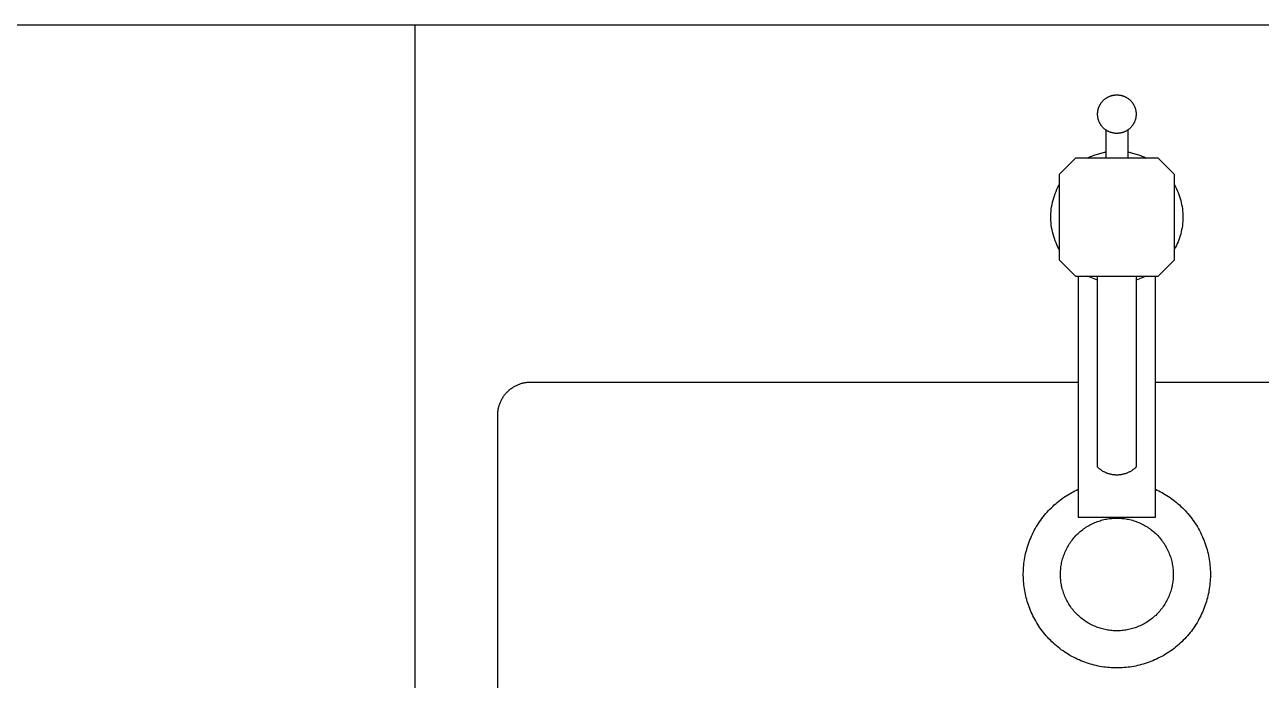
# Model space of a CAD drawing. Header units: millimetres. Extents: x -205 to 117945, y 114 to 103664.
# Drawn here: x 67693.8 to 68143.3, y 62825 to 63063.6 of the extents above; entities that cross this region are included whole.
import ezdxf

# ---------------------------------------------------------------- set-up
doc = ezdxf.new("R2010")
doc.units = ezdxf.units.MM
doc.layers.add('A-TOILET', color=252, linetype='Continuous')
doc.layers.add('A-WALL', color=3, linetype='Continuous')

# ---------------------------------------------------------------- blocks, each defined once
blk = doc.blocks.new('A$C0275ab8a')
blk.add_wipeout([(510.06, -440.9), (510.04, -441.13), (510.01, -441.36), (509.97, -441.59), (509.93, -441.82), (509.89, -442.05), (509.84, -442.28), (509.78, -442.52), (509.71, -442.75), (509.65, -442.98), (509.57, -443.22), (509.49, -443.45), (509.4, -443.68), (509.3, -443.91), (509.2, -444.14), (509.1, -444.37), (508.98, -444.59), (508.86, -444.82), (508.74, -445.04), (508.61, -445.26), (508.47, -445.47), (508.33, -445.68), (508.18, -445.89), (508.02, -446.1), (507.86, -446.3), (507.7, -446.5), (507.53, -446.7), (507.35, -446.89), (507.17, -447.07), (506.99, -447.25), (506.8, -447.43), (506.6, -447.6), (506.4, -447.76), (506.2, -447.92), (505.99, -448.08), (505.79, -448.23), (505.57, -448.37), (505.36, -448.51), (505.14, -448.64), (504.92, -448.76), (504.69, -448.88), (504.47, -449), (504.24, -449.1), (504.01, -449.2), (503.78, -449.3), (503.55, -449.39), (503.32, -449.47), (503.08, -449.54), (502.85, -449.61), (502.62, -449.68), (502.38, -449.74), (502.15, -449.79), (501.92, -449.83), (501.69, -449.87), (501.46, -449.91), (501.23, -449.94), (501, -449.96), (500.77, -449.98), (500.54, -449.99), (500.32, -450), (500.1, -450), (10, -450), (9.78, -450), (9.56, -449.99), (9.33, -449.98), (9.1, -449.96), (8.87, -449.94), (8.64, -449.91), (8.41, -449.87), (8.18, -449.83), (7.95, -449.79), (7.72, -449.74), (7.48, -449.68), (7.25, -449.61), (7.02, -449.54), (6.78, -449.47), (6.55, -449.39), (6.32, -449.3), (6.09, -449.2), (5.86, -449.1), (5.63, -449), (5.41, -448.88), (5.18, -448.76), (4.96, -448.64), (4.74, -448.51), (4.53, -448.37), (4.32, -448.23), (4.11, -448.08), (3.9, -447.92), (3.7, -447.76), (3.5, -447.6), (3.3, -447.43), (3.11, -447.25), (2.93, -447.07), (2.75, -446.89), (2.57, -446.7), (2.4, -446.5), (2.24, -446.3), (2.08, -446.1), (1.92, -445.89), (1.77, -445.68), (1.63, -445.47), (1.49, -445.26), (1.36, -445.04), (1.24, -444.82), (1.12, -444.59), (1, -444.37), (0.9, -444.14), (0.8, -443.91), (0.7, -443.68), (0.61, -443.45), (0.53, -443.22), (0.46, -442.98), (0.39, -442.75), (0.32, -442.52), (0.26, -442.28), (0.21, -442.05), (0.17, -441.82), (0.13, -441.59), (0.09, -441.36), (0.06, -441.13), (0.04, -440.9), (0.02, -440.67), (0.01, -440.44), (0, -440.22), (0, -440), (0, 0), (510.1, 0), (510.1, -440), (510.1, -440.22), (510.09, -440.44), (510.08, -440.67)])
for p, q in [((250.78, -26.99), (250.92, -26.89)), ((250.92, -26.89), (251.07, -26.78)), ((251.07, -26.78), (251.22, -26.68)), ((251.22, -26.68), (251.37, -26.59)), ((251.37, -26.59), (251.52, -26.49)), ((251.52, -26.49), (251.68, -26.41)), ((251.68, -26.41), (251.83, -26.32)), ((251.83, -26.32), (251.99, -26.24)), ((251.99, -26.24), (252.15, -26.17)), ((252.15, -26.17), (252.31, -26.1)), ((252.31, -26.1), (252.47, -26.03)), ((252.47, -26.03), (252.64, -25.97)), ((252.64, -25.97), (252.8, -25.91)), ((252.8, -25.91), (252.96, -25.86)), ((252.96, -25.86), (253.12, -25.81)), ((253.12, -25.81), (253.29, -25.77)), ((253.29, -25.77), (253.45, -25.73)), ((253.45, -25.73), (253.61, -25.69)), ((253.61, -25.69), (253.78, -25.66)), ((253.78, -25.66), (253.94, -25.63)), ((253.94, -25.63), (254.1, -25.6)), ((254.1, -25.6), (254.26, -25.58)), ((254.26, -25.58), (254.42, -25.57)), ((254.42, -25.57), (254.58, -25.56)), ((254.58, -25.56), (254.74, -25.55)), ((254.74, -25.55), (254.9, -25.54)), ((254.9, -25.54), (255.05, -25.54)), ((255.05, -25.54), (255.21, -25.54)), ((255.21, -25.54), (255.36, -25.55)), ((255.36, -25.55), (255.52, -25.56)), ((255.52, -25.56), (255.68, -25.57)), ((255.68, -25.57), (255.84, -25.58)), ((255.84, -25.58), (256, -25.6)), ((256, -25.6), (256.16, -25.63)), ((256.16, -25.63), (256.32, -25.66)), ((256.32, -25.66), (256.49, -25.69)), ((256.49, -25.69), (256.65, -25.73)), ((256.65, -25.73), (256.81, -25.77)), ((256.81, -25.77), (256.98, -25.81)), ((256.98, -25.81), (257.14, -25.86)), ((257.14, -25.86), (257.3, -25.91)), ((257.3, -25.91), (257.47, -25.97)), ((257.47, -25.97), (257.63, -26.03)), ((257.63, -26.03), (257.79, -26.1)), ((257.79, -26.1), (257.95, -26.17)), ((257.95, -26.17), (258.11, -26.24)), ((258.11, -26.24), (258.27, -26.32)), ((258.27, -26.32), (258.42, -26.41)), ((258.42, -26.41), (258.58, -26.49)), ((258.58, -26.49), (258.73, -26.59)), ((258.73, -26.59), (258.88, -26.68)), ((258.88, -26.68), (259.03, -26.78)), ((259.03, -26.78), (259.18, -26.89)), ((259.18, -26.89), (259.32, -26.99)), ((248.11, -31.59), (248.14, -31.43)), ((248.14, -31.43), (248.17, -31.27)), ((248.17, -31.27), (248.2, -31.1)), ((248.2, -31.1), (248.23, -30.94)), ((248.23, -30.94), (248.27, -30.78)), ((248.27, -30.78), (248.32, -30.61)), ((248.32, -30.61), (248.37, -30.45)), ((248.37, -30.45), (248.42, -30.29)), ((248.42, -30.29), (248.48, -30.13)), ((248.48, -30.13), (248.54, -29.96)), ((248.54, -29.96), (248.61, -29.8)), ((248.61, -29.8), (248.68, -29.64)), ((248.68, -29.64), (248.75, -29.48)), ((248.75, -29.48), (248.83, -29.33)), ((248.83, -29.33), (248.91, -29.17)), ((248.91, -29.17), (249, -29.01)), ((249, -29.01), (249.09, -28.86)), ((249.09, -28.86), (249.19, -28.71)), ((249.19, -28.71), (249.29, -28.56)), ((249.29, -28.56), (249.39, -28.41)), ((249.39, -28.41), (249.5, -28.27)), ((249.5, -28.27), (249.61, -28.13)), ((249.61, -28.13), (249.73, -27.99)), ((249.73, -27.99), (249.85, -27.85)), ((249.85, -27.85), (249.97, -27.72)), ((249.97, -27.72), (250.1, -27.59)), ((250.1, -27.59), (250.23, -27.46)), ((250.23, -27.46), (250.36, -27.34)), ((250.36, -27.34), (250.5, -27.22)), ((250.5, -27.22), (250.64, -27.11)), ((250.64, -27.11), (250.78, -26.99)), ((259.32, -26.99), (259.46, -27.11)), ((259.46, -27.11), (259.6, -27.22)), ((259.6, -27.22), (259.74, -27.34)), ((259.74, -27.34), (259.87, -27.46)), ((259.87, -27.46), (260, -27.59)), ((260, -27.59), (260.13, -27.72)), ((260.13, -27.72), (260.25, -27.85)), ((260.25, -27.85), (260.37, -27.99)), ((260.37, -27.99), (260.49, -28.13)), ((260.49, -28.13), (260.6, -28.27)), ((260.6, -28.27), (260.71, -28.41)), ((260.71, -28.41), (260.81, -28.56)), ((260.81, -28.56), (260.91, -28.71)), ((260.91, -28.71), (261.01, -28.86)), ((261.01, -28.86), (261.1, -29.01)), ((261.1, -29.01), (261.19, -29.17)), ((261.19, -29.17), (261.27, -29.33)), ((261.27, -29.33), (261.35, -29.48)), ((261.35, -29.48), (261.42, -29.64)), ((261.42, -29.64), (261.49, -29.8)), ((261.49, -29.8), (261.56, -29.96)), ((261.56, -29.96), (261.62, -30.13)), ((261.62, -30.13), (261.68, -30.29)), ((261.68, -30.29), (261.73, -30.45)), ((261.73, -30.45), (261.78, -30.61)), ((261.78, -30.61), (261.83, -30.78)), ((261.83, -30.78), (261.87, -30.94)), ((261.87, -30.94), (261.9, -31.1)), ((261.9, -31.1), (261.94, -31.27)), ((261.94, -31.27), (261.96, -31.43)), ((261.96, -31.43), (261.99, -31.59)), ((248.05, -32.39), (248.06, -32.23)), ((248.05, -32.54), (248.05, -32.39)), ((248.05, -32.7), (248.05, -32.54)), ((248.06, -32.85), (248.05, -32.7)), ((248.06, -32.07), (248.08, -31.91)), ((248.06, -32.23), (248.06, -32.07)), ((248.06, -33.01), (248.06, -32.85)), ((248.08, -33.17), (248.06, -33.01)), ((248.08, -31.91), (248.09, -31.75)), ((248.09, -33.33), (248.08, -33.17)), ((248.09, -31.75), (248.11, -31.59)), ((248.11, -33.49), (248.09, -33.33)), ((248.14, -33.65), (248.11, -33.49)), ((248.17, -33.82), (248.14, -33.65)), ((248.2, -33.98), (248.17, -33.82)), ((248.23, -34.14), (248.2, -33.98)), ((248.27, -34.3), (248.23, -34.14)), ((248.32, -34.47), (248.27, -34.3)), ((248.37, -34.63), (248.32, -34.47)), ((248.42, -34.79), (248.37, -34.63)), ((248.48, -34.96), (248.42, -34.79)), ((248.54, -35.12), (248.48, -34.96)), ((248.61, -35.28), (248.54, -35.12)), ((248.68, -35.44), (248.61, -35.28)), ((248.75, -35.6), (248.68, -35.44)), ((248.83, -35.76), (248.75, -35.6)), ((248.91, -35.91), (248.83, -35.76)), ((249, -36.07), (248.91, -35.91)), ((261.19, -35.91), (261.1, -36.07)), ((261.27, -35.76), (261.19, -35.91)), ((261.35, -35.6), (261.27, -35.76)), ((261.42, -35.44), (261.35, -35.6)), ((261.49, -35.28), (261.42, -35.44)), ((261.56, -35.12), (261.49, -35.28)), ((261.62, -34.96), (261.56, -35.12)), ((261.68, -34.79), (261.62, -34.96)), ((261.73, -34.63), (261.68, -34.79)), ((261.78, -34.47), (261.73, -34.63)), ((261.83, -34.3), (261.78, -34.47)), ((261.87, -34.14), (261.83, -34.3)), ((261.9, -33.98), (261.87, -34.14)), ((261.94, -33.82), (261.9, -33.98)), ((261.96, -33.65), (261.94, -33.82)), ((261.99, -33.49), (261.96, -33.65)), ((261.99, -31.59), (262.01, -31.75)), ((262.01, -33.33), (261.99, -33.49)), ((262.01, -31.75), (262.02, -31.91)), ((262.02, -33.17), (262.01, -33.33)), ((262.02, -31.91), (262.04, -32.07)), ((262.04, -33.01), (262.02, -33.17)), ((262.04, -32.07), (262.04, -32.23)), ((262.04, -32.23), (262.05, -32.39)), ((262.05, -32.7), (262.04, -32.85)), ((262.04, -32.85), (262.04, -33.01)), ((262.05, -32.39), (262.05, -32.54)), ((262.05, -32.54), (262.05, -32.7)), ((249.09, -36.22), (249, -36.07)), ((249.19, -36.37), (249.09, -36.22)), ((249.29, -36.52), (249.19, -36.37)), ((249.39, -36.67), (249.29, -36.52)), ((249.5, -36.81), (249.39, -36.67)), ((249.61, -36.95), (249.5, -36.81)), ((249.73, -37.09), (249.61, -36.95)), ((249.85, -37.23), (249.73, -37.09)), ((249.97, -37.36), (249.85, -37.23)), ((250.1, -37.49), (249.97, -37.36)), ((250.23, -37.62), (250.1, -37.49)), ((250.36, -37.74), (250.23, -37.62)), ((250.5, -37.86), (250.36, -37.74)), ((250.64, -37.98), (250.5, -37.86)), ((250.78, -38.09), (250.64, -37.98)), ((250.92, -38.2), (250.78, -38.09)), ((251.07, -38.3), (250.92, -38.2)), ((251.05, -38.29), (251.05, -48.51)), ((251.22, -38.4), (251.07, -38.3)), ((251.37, -38.5), (251.22, -38.4)), ((251.52, -38.59), (251.37, -38.5)), ((251.68, -38.68), (251.52, -38.59)), ((251.83, -38.76), (251.68, -38.68)), ((251.99, -38.84), (251.83, -38.76)), ((252.15, -38.91), (251.99, -38.84)), ((252.31, -38.99), (252.15, -38.91)), ((252.47, -39.05), (252.31, -38.99)), ((252.64, -39.11), (252.47, -39.05)), ((252.8, -39.17), (252.64, -39.11)), ((252.96, -39.22), (252.8, -39.17)), ((253.12, -39.27), (252.96, -39.22)), ((253.29, -39.32), (253.12, -39.27)), ((253.45, -39.36), (253.29, -39.32)), ((253.61, -39.39), (253.45, -39.36)), ((253.78, -39.43), (253.61, -39.39)), ((253.94, -39.45), (253.78, -39.43)), ((254.1, -39.48), (253.94, -39.45)), ((254.26, -39.5), (254.1, -39.48)), ((254.42, -39.51), (254.26, -39.5)), ((254.58, -39.53), (254.42, -39.51)), ((254.74, -39.54), (254.58, -39.53)), ((254.9, -39.54), (254.74, -39.54)), ((255.05, -39.54), (254.9, -39.54)), ((255.21, -39.54), (255.05, -39.54)), ((255.36, -39.54), (255.21, -39.54)), ((255.52, -39.53), (255.36, -39.54)), ((255.68, -39.51), (255.52, -39.53)), ((255.84, -39.5), (255.68, -39.51)), ((256, -39.48), (255.84, -39.5)), ((256.16, -39.45), (256, -39.48)), ((256.32, -39.43), (256.16, -39.45)), ((256.49, -39.39), (256.32, -39.43)), ((256.65, -39.36), (256.49, -39.39)), ((256.81, -39.32), (256.65, -39.36)), ((256.98, -39.27), (256.81, -39.32)), ((257.14, -39.22), (256.98, -39.27)), ((257.3, -39.17), (257.14, -39.22)), ((257.47, -39.11), (257.3, -39.17)), ((257.63, -39.05), (257.47, -39.11)), ((257.79, -38.99), (257.63, -39.05)), ((257.95, -38.91), (257.79, -38.99)), ((258.11, -38.84), (257.95, -38.91)), ((258.27, -38.76), (258.11, -38.84)), ((258.42, -38.68), (258.27, -38.76)), ((258.58, -38.59), (258.42, -38.68)), ((258.73, -38.5), (258.58, -38.59)), ((258.88, -38.4), (258.73, -38.5)), ((259.03, -38.3), (258.88, -38.4)), ((259.18, -38.2), (259.03, -38.3)), ((259.05, -38.29), (259.05, -48.51)), ((259.32, -38.09), (259.18, -38.2)), ((259.46, -37.98), (259.32, -38.09)), ((259.6, -37.86), (259.46, -37.98)), ((259.74, -37.74), (259.6, -37.86)), ((259.87, -37.62), (259.74, -37.74)), ((260, -37.49), (259.87, -37.62)), ((260.13, -37.36), (260, -37.49)), ((260.25, -37.23), (260.13, -37.36)), ((260.37, -37.09), (260.25, -37.23)), ((260.49, -36.95), (260.37, -37.09)), ((260.6, -36.81), (260.49, -36.95)), ((260.71, -36.67), (260.6, -36.81)), ((260.81, -36.52), (260.71, -36.67)), ((260.91, -36.37), (260.81, -36.52)), ((261.01, -36.22), (260.91, -36.37)), ((261.1, -36.07), (261.01, -36.22)), ((240.05, -48.51), (234.05, -54.51)), ((270.05, -48.51), (240.05, -48.51)), ((244.38, -48.51), (244.78, -48.32)), ((244.78, -48.32), (245.18, -48.13)), ((245.18, -48.13), (245.58, -47.96)), ((245.58, -47.96), (245.98, -47.79)), ((245.98, -47.79), (246.39, -47.62)), ((246.39, -47.62), (246.8, -47.47)), ((246.8, -47.47), (247.22, -47.32)), ((247.22, -47.32), (247.64, -47.18)), ((247.64, -47.18), (248.06, -47.05)), ((248.06, -47.05), (248.48, -46.93)), ((248.48, -46.93), (248.9, -46.81)), ((248.9, -46.81), (249.33, -46.7)), ((249.33, -46.7), (249.76, -46.6)), ((249.76, -46.6), (250.19, -46.51)), ((250.19, -46.51), (250.62, -46.42)), ((250.62, -46.42), (251.05, -46.34)), ((259.05, -46.34), (259.48, -46.42)), ((259.48, -46.42), (259.91, -46.51)), ((259.91, -46.51), (260.34, -46.6)), ((260.34, -46.6), (260.77, -46.7)), ((260.77, -46.7), (261.2, -46.81)), ((261.2, -46.81), (261.62, -46.93)), ((261.62, -46.93), (262.04, -47.05)), ((262.04, -47.05), (262.46, -47.18)), ((262.46, -47.18), (262.88, -47.32)), ((262.88, -47.32), (263.3, -47.47)), ((263.3, -47.47), (263.71, -47.62)), ((263.71, -47.62), (264.12, -47.79)), ((264.12, -47.79), (264.52, -47.96)), ((264.52, -47.96), (264.93, -48.13)), ((264.93, -48.13), (265.32, -48.32)), ((265.32, -48.32), (265.72, -48.51)), ((276.05, -54.51), (270.05, -48.51)), ((233.65, -59.13), (234.05, -58.39)), ((234.05, -54.51), (234.05, -85.52)), ((276.05, -85.52), (276.05, -54.51)), ((276.05, -58.39), (276.4, -59.04)), ((232.09, -63.01), (232.35, -62.21)), ((232.35, -62.21), (232.64, -61.42)), ((232.64, -61.42), (232.95, -60.65)), ((232.95, -60.65), (233.29, -59.88)), ((233.29, -59.88), (233.65, -59.13)), ((276.4, -59.04), (276.72, -59.69)), ((276.72, -59.69), (277.03, -60.37)), ((277.03, -60.37), (277.32, -61.05)), ((277.32, -61.05), (277.59, -61.75)), ((277.59, -61.75), (277.84, -62.46)), ((277.84, -62.46), (278.06, -63.19)), ((231.14, -67.92), (231.22, -67.09)), ((231.22, -67.09), (231.34, -66.26)), ((231.34, -66.26), (231.49, -65.44)), ((231.49, -65.44), (231.66, -64.62)), ((231.66, -64.62), (231.86, -63.81)), ((231.86, -63.81), (232.09, -63.01)), ((278.06, -63.19), (278.27, -63.92)), ((278.27, -63.92), (278.45, -64.66)), ((278.45, -64.66), (278.61, -65.41)), ((278.61, -65.41), (278.74, -66.17)), ((278.74, -66.17), (278.86, -66.93)), ((278.86, -66.93), (278.94, -67.7)), ((231.05, -69.6), (231.08, -68.76)), ((231.05, -70.43), (231.05, -69.6)), ((231.08, -71.27), (231.05, -70.43)), ((231.08, -68.76), (231.14, -67.92)), ((231.14, -72.1), (231.08, -71.27)), ((278.94, -67.7), (279.01, -68.47)), ((279.01, -71.56), (278.94, -72.33)), ((279.01, -68.47), (279.04, -69.24)), ((279.04, -70.79), (279.01, -71.56)), ((279.04, -69.24), (279.06, -70.01)), ((279.06, -70.01), (279.04, -70.79)), ((231.22, -72.93), (231.14, -72.1)), ((231.34, -73.76), (231.22, -72.93)), ((231.49, -74.59), (231.34, -73.76)), ((231.66, -75.41), (231.49, -74.59)), ((231.86, -76.22), (231.66, -75.41)), ((232.09, -77.02), (231.86, -76.22)), ((278.27, -76.11), (278.06, -76.84)), ((278.45, -75.37), (278.27, -76.11)), ((278.61, -74.62), (278.45, -75.37)), ((278.74, -73.86), (278.61, -74.62)), ((278.86, -73.1), (278.74, -73.86)), ((278.94, -72.33), (278.86, -73.1)), ((232.35, -77.82), (232.09, -77.02)), ((232.64, -78.6), (232.35, -77.82)), ((232.95, -79.38), (232.64, -78.6)), ((233.29, -80.14), (232.95, -79.38)), ((233.65, -80.9), (233.29, -80.14)), ((234.05, -81.64), (233.65, -80.9)), ((276.72, -80.33), (276.4, -80.99)), ((277.03, -79.66), (276.72, -80.33)), ((277.32, -78.97), (277.03, -79.66)), ((277.59, -78.28), (277.32, -78.97)), ((277.84, -77.56), (277.59, -78.28)), ((278.06, -76.84), (277.84, -77.56)), ((276.4, -80.99), (276.05, -81.64)), ((234.05, -85.52), (240.05, -91.52)), ((270.05, -91.52), (276.05, -85.52)), ((240.05, -91.52), (270.05, -91.52)), ((241.05, -91.52), (241.05, -179.14)), ((248.05, -92.97), (244.38, -91.52)), ((248.05, -161), (248.05, -91.52)), ((262.05, -91.52), (262.05, -161)), ((265.72, -91.52), (262.05, -92.97)), ((269.05, -179.14), (269.05, -91.52)), ((38.99, -130.41), (39.27, -130.34)), ((38.99, -130.41), (39.27, -130.34)), ((38.99, -130.41), (39.27, -130.34)), ((39.27, -130.34), (39.55, -130.28)), ((39.27, -130.34), (39.55, -130.28)), ((39.27, -130.34), (39.55, -130.28)), ((39.55, -130.28), (39.82, -130.23)), ((39.55, -130.28), (39.82, -130.23)), ((39.55, -130.28), (39.82, -130.23)), ((39.82, -130.23), (40.1, -130.18)), ((39.82, -130.23), (40.1, -130.18)), ((39.82, -130.23), (40.1, -130.18)), ((40.1, -130.18), (40.38, -130.14)), ((40.1, -130.18), (40.38, -130.14)), ((40.1, -130.18), (40.38, -130.14)), ((40.38, -130.14), (40.66, -130.1)), ((40.38, -130.14), (40.66, -130.1)), ((40.66, -130.1), (40.93, -130.07)), ((40.66, -130.1), (40.93, -130.07)), ((40.66, -130.1), (40.93, -130.07)), ((40.93, -130.07), (41.2, -130.05)), ((40.93, -130.07), (41.2, -130.05)), ((40.93, -130.07), (41.2, -130.05)), ((41.2, -130.05), (41.47, -130.04)), ((41.2, -130.05), (41.47, -130.04)), ((41.2, -130.05), (41.47, -130.04)), ((41.47, -130.04), (41.74, -130.03)), ((41.47, -130.04), (41.74, -130.03)), ((41.74, -130.03), (42.01, -130.03)), ((41.74, -130.03), (42.01, -130.03)), ((42.01, -130.03), (241.05, -130.03)), ((269.05, -130.03), (470.24, -130.03)), ((32.31, -134.95), (32.5, -134.71)), ((32.31, -134.95), (32.5, -134.71)), ((32.31, -134.95), (32.5, -134.71)), ((32.5, -134.71), (32.69, -134.46)), ((32.5, -134.71), (32.69, -134.46)), ((32.5, -134.71), (32.69, -134.46)), ((32.69, -134.46), (32.89, -134.22)), ((32.69, -134.46), (32.89, -134.22)), ((32.69, -134.46), (32.89, -134.22)), ((32.89, -134.22), (33.09, -133.99)), ((32.89, -134.22), (33.09, -133.99)), ((32.89, -134.22), (33.09, -133.99)), ((33.09, -133.99), (33.3, -133.76)), ((33.09, -133.99), (33.3, -133.76)), ((33.09, -133.99), (33.3, -133.76)), ((33.3, -133.76), (33.52, -133.54)), ((33.3, -133.76), (33.52, -133.54)), ((33.3, -133.76), (33.52, -133.54)), ((33.52, -133.54), (33.74, -133.32)), ((33.52, -133.54), (33.74, -133.32)), ((33.52, -133.54), (33.74, -133.32)), ((33.74, -133.32), (33.97, -133.11)), ((33.74, -133.32), (33.97, -133.11)), ((33.74, -133.32), (33.97, -133.11)), ((33.97, -133.11), (34.21, -132.91)), ((33.97, -133.11), (34.21, -132.91)), ((33.97, -133.11), (34.21, -132.91)), ((34.21, -132.91), (34.44, -132.71)), ((34.21, -132.91), (34.44, -132.71)), ((34.21, -132.91), (34.44, -132.71)), ((34.44, -132.71), (34.69, -132.52)), ((34.44, -132.71), (34.69, -132.52)), ((34.44, -132.71), (34.69, -132.52)), ((34.69, -132.52), (34.93, -132.33)), ((34.69, -132.52), (34.93, -132.33)), ((34.69, -132.52), (34.93, -132.33)), ((34.93, -132.33), (35.19, -132.15)), ((34.93, -132.33), (35.19, -132.15)), ((34.93, -132.33), (35.19, -132.15)), ((35.19, -132.15), (35.44, -131.98)), ((35.19, -132.15), (35.44, -131.98)), ((35.19, -132.15), (35.44, -131.98)), ((35.44, -131.98), (35.7, -131.82)), ((35.44, -131.98), (35.7, -131.82)), ((35.44, -131.98), (35.7, -131.82)), ((35.7, -131.82), (35.96, -131.66)), ((35.7, -131.82), (35.96, -131.66)), ((35.7, -131.82), (35.96, -131.66)), ((35.96, -131.66), (36.23, -131.51)), ((35.96, -131.66), (36.23, -131.51)), ((35.96, -131.66), (36.23, -131.51)), ((36.23, -131.51), (36.5, -131.37)), ((36.23, -131.51), (36.5, -131.37)), ((36.23, -131.51), (36.5, -131.37)), ((36.5, -131.37), (36.77, -131.23)), ((36.5, -131.37), (36.77, -131.23)), ((36.5, -131.37), (36.77, -131.23)), ((36.77, -131.23), (37.04, -131.1)), ((36.77, -131.23), (37.04, -131.1)), ((36.77, -131.23), (37.04, -131.1)), ((37.04, -131.1), (37.31, -130.98)), ((37.04, -131.1), (37.31, -130.98)), ((37.04, -131.1), (37.31, -130.98)), ((37.31, -130.98), (37.59, -130.87)), ((37.31, -130.98), (37.59, -130.87)), ((37.31, -130.98), (37.59, -130.87)), ((37.59, -130.87), (37.87, -130.76)), ((37.59, -130.87), (37.87, -130.76)), ((37.59, -130.87), (37.87, -130.76)), ((37.87, -130.76), (38.15, -130.66)), ((37.87, -130.76), (38.15, -130.66)), ((37.87, -130.76), (38.15, -130.66)), ((38.15, -130.66), (38.43, -130.57)), ((38.15, -130.66), (38.43, -130.57)), ((38.15, -130.66), (38.43, -130.57)), ((38.43, -130.57), (38.71, -130.49)), ((38.43, -130.57), (38.71, -130.49)), ((38.43, -130.57), (38.71, -130.49)), ((38.71, -130.49), (38.99, -130.41)), ((38.71, -130.49), (38.99, -130.41)), ((38.71, -130.49), (38.99, -130.41)), ((30.26, -139.57), (30.32, -139.29)), ((30.26, -139.57), (30.32, -139.29)), ((30.26, -139.57), (30.32, -139.29)), ((30.32, -139.29), (30.39, -139.01)), ((30.32, -139.29), (30.39, -139.01)), ((30.32, -139.29), (30.39, -139.01)), ((30.39, -139.01), (30.47, -138.73)), ((30.39, -139.01), (30.47, -138.73)), ((30.39, -139.01), (30.47, -138.73)), ((30.47, -138.73), (30.55, -138.45)), ((30.47, -138.73), (30.55, -138.45)), ((30.47, -138.73), (30.55, -138.45)), ((30.55, -138.45), (30.64, -138.17)), ((30.55, -138.45), (30.64, -138.17)), ((30.55, -138.45), (30.64, -138.17)), ((30.64, -138.17), (30.74, -137.89)), ((30.64, -138.17), (30.74, -137.89)), ((30.64, -138.17), (30.74, -137.89)), ((30.74, -137.89), (30.85, -137.61)), ((30.74, -137.89), (30.85, -137.61)), ((30.74, -137.89), (30.85, -137.61)), ((30.85, -137.61), (30.96, -137.33)), ((30.85, -137.61), (30.96, -137.33)), ((30.85, -137.61), (30.96, -137.33)), ((30.96, -137.33), (31.08, -137.06)), ((30.96, -137.33), (31.08, -137.06)), ((30.96, -137.33), (31.08, -137.06)), ((31.08, -137.06), (31.21, -136.79)), ((31.08, -137.06), (31.21, -136.79)), ((31.08, -137.06), (31.21, -136.79)), ((31.21, -136.79), (31.35, -136.52)), ((31.21, -136.79), (31.35, -136.52)), ((31.21, -136.79), (31.35, -136.52)), ((31.35, -136.52), (31.49, -136.25)), ((31.35, -136.52), (31.49, -136.25)), ((31.35, -136.52), (31.49, -136.25)), ((31.49, -136.25), (31.64, -135.98)), ((31.49, -136.25), (31.64, -135.98)), ((31.49, -136.25), (31.64, -135.98)), ((31.64, -135.98), (31.8, -135.72)), ((31.64, -135.98), (31.8, -135.72)), ((31.64, -135.98), (31.8, -135.72)), ((31.8, -135.72), (31.96, -135.46)), ((31.8, -135.72), (31.96, -135.46)), ((31.8, -135.72), (31.96, -135.46)), ((31.96, -135.46), (32.13, -135.2)), ((31.96, -135.46), (32.13, -135.2)), ((31.96, -135.46), (32.13, -135.2)), ((32.13, -135.2), (32.31, -134.95)), ((32.13, -135.2), (32.31, -134.95)), ((32.13, -135.2), (32.31, -134.95)), ((30.01, -141.76), (30.02, -141.49)), ((30.01, -141.76), (30.02, -141.49)), ((30.01, -141.76), (30.02, -141.49)), ((30.01, -142.03), (30.01, -141.76)), ((30.01, -142.03), (30.01, -141.76)), ((30.01, -142.03), (30.01, -141.76)), ((30.01, -409.99), (30.01, -142.03)), ((30.02, -141.49), (30.03, -141.22)), ((30.02, -141.49), (30.03, -141.22)), ((30.02, -141.49), (30.03, -141.22)), ((30.03, -141.22), (30.05, -140.95)), ((30.03, -141.22), (30.05, -140.95)), ((30.03, -141.22), (30.05, -140.95)), ((30.05, -140.95), (30.08, -140.68)), ((30.05, -140.95), (30.08, -140.68)), ((30.05, -140.95), (30.08, -140.68)), ((30.08, -140.68), (30.12, -140.4)), ((30.08, -140.68), (30.12, -140.4)), ((30.08, -140.68), (30.12, -140.4)), ((30.12, -140.4), (30.16, -140.12)), ((30.12, -140.4), (30.16, -140.12)), ((30.12, -140.4), (30.16, -140.12)), ((30.16, -140.12), (30.21, -139.84)), ((30.16, -140.12), (30.21, -139.84)), ((30.16, -140.12), (30.21, -139.84)), ((30.21, -139.84), (30.26, -139.57)), ((30.21, -139.84), (30.26, -139.57)), ((30.21, -139.84), (30.26, -139.57)), ((248.21, -161.15), (248.05, -161)), ((248.37, -161.3), (248.21, -161.15)), ((248.54, -161.45), (248.37, -161.3)), ((248.71, -161.6), (248.54, -161.45)), ((248.89, -161.74), (248.71, -161.6)), ((249.07, -161.88), (248.89, -161.74)), ((261.21, -161.74), (261.03, -161.88)), ((261.39, -161.6), (261.21, -161.74)), ((261.56, -161.45), (261.39, -161.6)), ((261.73, -161.3), (261.56, -161.45)), ((261.89, -161.15), (261.73, -161.3)), ((262.05, -161), (261.89, -161.15)), ((249.26, -162.01), (249.07, -161.88)), ((249.45, -162.14), (249.26, -162.01)), ((249.64, -162.27), (249.45, -162.14)), ((249.84, -162.4), (249.64, -162.27)), ((250.05, -162.52), (249.84, -162.4)), ((250.26, -162.64), (250.05, -162.52)), ((250.47, -162.75), (250.26, -162.64)), ((250.69, -162.86), (250.47, -162.75)), ((250.91, -162.96), (250.69, -162.86)), ((251.13, -163.06), (250.91, -162.96)), ((251.36, -163.15), (251.13, -163.06)), ((251.59, -163.24), (251.36, -163.15)), ((251.82, -163.32), (251.59, -163.24)), ((252.06, -163.4), (251.82, -163.32)), ((252.3, -163.47), (252.06, -163.4)), ((252.54, -163.54), (252.3, -163.47)), ((252.78, -163.6), (252.54, -163.54)), ((253.03, -163.65), (252.78, -163.6)), ((253.28, -163.7), (253.03, -163.65)), ((253.53, -163.74), (253.28, -163.7)), ((253.78, -163.78), (253.53, -163.74)), ((254.03, -163.81), (253.78, -163.78)), ((254.29, -163.83), (254.03, -163.81)), ((254.54, -163.85), (254.29, -163.83)), ((254.8, -163.86), (254.54, -163.85)), ((255.05, -163.86), (254.8, -163.86)), ((255.31, -163.86), (255.05, -163.86)), ((255.56, -163.85), (255.31, -163.86)), ((255.82, -163.83), (255.56, -163.85)), ((256.07, -163.81), (255.82, -163.83)), ((256.32, -163.78), (256.07, -163.81)), ((256.57, -163.74), (256.32, -163.78)), ((256.82, -163.7), (256.57, -163.74)), ((257.07, -163.65), (256.82, -163.7)), ((257.32, -163.6), (257.07, -163.65)), ((257.56, -163.54), (257.32, -163.6)), ((257.8, -163.47), (257.56, -163.54)), ((258.04, -163.4), (257.8, -163.47)), ((258.28, -163.32), (258.04, -163.4)), ((258.51, -163.24), (258.28, -163.32)), ((258.74, -163.15), (258.51, -163.24)), ((258.97, -163.06), (258.74, -163.15)), ((259.2, -162.96), (258.97, -163.06)), ((259.42, -162.86), (259.2, -162.96)), ((259.63, -162.75), (259.42, -162.86)), ((259.84, -162.64), (259.63, -162.75)), ((260.05, -162.52), (259.84, -162.64)), ((260.26, -162.4), (260.05, -162.52)), ((260.46, -162.27), (260.26, -162.4)), ((260.65, -162.14), (260.46, -162.27)), ((260.84, -162.01), (260.65, -162.14)), ((261.03, -161.88), (260.84, -162.01)), ((237.43, -170.95), (238.03, -170.6)), ((238.03, -170.6), (238.63, -170.26)), ((238.63, -170.26), (239.23, -169.94)), ((239.23, -169.94), (239.83, -169.63)), ((239.83, -169.63), (240.44, -169.33)), ((240.44, -169.33), (241.05, -169.05)), ((269.05, -169.05), (269.66, -169.33)), ((269.66, -169.33), (270.27, -169.63)), ((270.27, -169.63), (270.87, -169.94)), ((270.87, -169.94), (271.47, -170.26)), ((271.47, -170.26), (272.07, -170.6)), ((272.07, -170.6), (272.67, -170.95)), ((231.25, -175.75), (231.77, -175.25)), ((231.77, -175.25), (232.31, -174.76)), ((232.31, -174.76), (232.85, -174.28)), ((232.85, -174.28), (233.4, -173.81)), ((233.4, -173.81), (233.96, -173.36)), ((233.96, -173.36), (234.52, -172.93)), ((234.52, -172.93), (235.1, -172.5)), ((235.1, -172.5), (235.67, -172.09)), ((235.67, -172.09), (236.26, -171.7)), ((236.26, -171.7), (236.84, -171.32)), ((236.84, -171.32), (237.43, -170.95)), ((272.67, -170.95), (273.26, -171.32)), ((273.26, -171.32), (273.85, -171.7)), ((273.85, -171.7), (274.43, -172.09)), ((274.43, -172.09), (275, -172.5)), ((275, -172.5), (275.58, -172.93)), ((275.58, -172.93), (276.14, -173.36)), ((276.14, -173.36), (276.7, -173.81)), ((276.7, -173.81), (277.25, -174.28)), ((277.25, -174.28), (277.79, -174.76)), ((277.79, -174.76), (278.33, -175.25)), ((278.33, -175.25), (278.86, -175.75)), ((227.4, -180.24), (227.84, -179.64)), ((227.84, -179.64), (228.29, -179.05)), ((228.29, -179.05), (228.76, -178.47)), ((228.76, -178.47), (229.24, -177.9)), ((229.24, -177.9), (229.72, -177.35)), ((229.72, -177.35), (230.22, -176.8)), ((230.22, -176.8), (230.73, -176.27)), ((230.73, -176.27), (231.25, -175.75)), ((241.05, -179.14), (269.05, -179.14)), ((251.32, -179.88), (251.79, -179.8)), ((251.79, -179.8), (252.27, -179.73)), ((252.27, -179.73), (252.74, -179.67)), ((252.74, -179.67), (253.21, -179.62)), ((253.21, -179.62), (253.67, -179.58)), ((253.67, -179.58), (254.14, -179.56)), ((254.14, -179.56), (254.6, -179.54)), ((254.6, -179.54), (255.05, -179.54)), ((255.05, -179.54), (255.51, -179.54)), ((255.51, -179.54), (255.96, -179.56)), ((255.96, -179.56), (256.43, -179.58)), ((256.43, -179.58), (256.89, -179.62)), ((256.89, -179.62), (257.36, -179.67)), ((257.36, -179.67), (257.83, -179.73)), ((257.83, -179.73), (258.31, -179.8)), ((258.31, -179.8), (258.78, -179.88)), ((278.86, -175.75), (279.37, -176.27)), ((279.37, -176.27), (279.88, -176.8)), ((279.88, -176.8), (280.38, -177.35)), ((280.38, -177.35), (280.87, -177.9)), ((280.87, -177.9), (281.34, -178.47)), ((281.34, -178.47), (281.81, -179.05)), ((281.81, -179.05), (282.26, -179.64)), ((282.26, -179.64), (282.7, -180.24)), ((224.69, -184.73), (225.03, -184.06)), ((225.03, -184.06), (225.39, -183.4)), ((225.39, -183.4), (225.77, -182.75)), ((225.77, -182.75), (226.16, -182.11)), ((226.16, -182.11), (226.56, -181.48)), ((226.56, -181.48), (226.97, -180.85)), ((226.97, -180.85), (227.4, -180.24)), ((241.72, -184.46), (242.13, -184.12)), ((242.13, -184.12), (242.54, -183.79)), ((242.54, -183.79), (242.96, -183.48)), ((242.96, -183.48), (243.39, -183.17)), ((243.39, -183.17), (243.83, -182.88)), ((243.83, -182.88), (244.27, -182.6)), ((244.27, -182.6), (244.72, -182.33)), ((244.72, -182.33), (245.17, -182.07)), ((245.17, -182.07), (245.63, -181.83)), ((245.63, -181.83), (246.1, -181.59)), ((246.1, -181.59), (246.56, -181.38)), ((246.56, -181.38), (247.03, -181.17)), ((247.03, -181.17), (247.5, -180.98)), ((247.5, -180.98), (247.98, -180.79)), ((247.98, -180.79), (248.45, -180.63)), ((248.45, -180.63), (248.93, -180.47)), ((248.93, -180.47), (249.41, -180.33)), ((249.41, -180.33), (249.89, -180.2)), ((249.89, -180.2), (250.37, -180.08)), ((250.37, -180.08), (250.84, -179.97)), ((250.84, -179.97), (251.32, -179.88)), ((258.78, -179.88), (259.26, -179.97)), ((259.26, -179.97), (259.74, -180.08)), ((259.74, -180.08), (260.21, -180.2)), ((260.21, -180.2), (260.69, -180.33)), ((260.69, -180.33), (261.17, -180.47)), ((261.17, -180.47), (261.65, -180.63)), ((261.65, -180.63), (262.12, -180.79)), ((262.12, -180.79), (262.6, -180.98)), ((262.6, -180.98), (263.07, -181.17)), ((263.07, -181.17), (263.54, -181.38)), ((263.54, -181.38), (264.01, -181.59)), ((264.01, -181.59), (264.47, -181.83)), ((264.47, -181.83), (264.93, -182.07)), ((264.93, -182.07), (265.38, -182.33)), ((265.38, -182.33), (265.83, -182.6)), ((265.83, -182.6), (266.27, -182.88)), ((266.27, -182.88), (266.71, -183.17)), ((266.71, -183.17), (267.14, -183.48)), ((267.14, -183.48), (267.56, -183.79)), ((267.56, -183.79), (267.97, -184.12)), ((267.97, -184.12), (268.38, -184.46)), ((282.7, -180.24), (283.13, -180.85)), ((283.13, -180.85), (283.54, -181.48)), ((283.54, -181.48), (283.95, -182.11)), ((283.95, -182.11), (284.33, -182.75)), ((284.33, -182.75), (284.71, -183.4)), ((284.71, -183.4), (285.07, -184.06)), ((285.07, -184.06), (285.41, -184.73)), ((222.93, -188.87), (223.19, -188.16)), ((223.19, -188.16), (223.45, -187.46)), ((223.45, -187.46), (223.74, -186.77)), ((223.74, -186.77), (224.04, -186.08)), ((224.04, -186.08), (224.36, -185.4)), ((224.36, -185.4), (224.69, -184.73)), ((237.89, -188.82), (238.18, -188.38)), ((238.18, -188.38), (238.49, -187.95)), ((238.49, -187.95), (238.8, -187.53)), ((238.8, -187.53), (239.13, -187.12)), ((239.13, -187.12), (239.47, -186.71)), ((239.47, -186.71), (239.82, -186.31)), ((239.82, -186.31), (240.18, -185.92)), ((240.18, -185.92), (240.55, -185.54)), ((240.55, -185.54), (240.93, -185.17)), ((240.93, -185.17), (241.32, -184.81)), ((241.32, -184.81), (241.72, -184.46)), ((268.38, -184.46), (268.78, -184.81)), ((268.78, -184.81), (269.17, -185.17)), ((269.17, -185.17), (269.55, -185.54)), ((269.55, -185.54), (269.92, -185.92)), ((269.92, -185.92), (270.28, -186.31)), ((270.28, -186.31), (270.63, -186.71)), ((270.63, -186.71), (270.97, -187.12)), ((270.97, -187.12), (271.3, -187.53)), ((271.3, -187.53), (271.61, -187.95)), ((271.61, -187.95), (271.92, -188.38)), ((271.92, -188.38), (272.21, -188.82)), ((285.41, -184.73), (285.75, -185.4)), ((285.75, -185.4), (286.06, -186.08)), ((286.06, -186.08), (286.36, -186.77)), ((286.36, -186.77), (286.65, -187.46)), ((286.65, -187.46), (286.92, -188.16)), ((286.92, -188.16), (287.17, -188.87)), ((221.61, -193.89), (221.75, -193.16)), ((221.75, -193.16), (221.9, -192.44)), ((221.9, -192.44), (222.08, -191.72)), ((222.08, -191.72), (222.27, -191)), ((222.27, -191), (222.47, -190.29)), ((222.47, -190.29), (222.69, -189.57)), ((222.69, -189.57), (222.93, -188.87)), ((235.64, -193.44), (235.81, -192.97)), ((235.81, -192.97), (235.99, -192.49)), ((235.99, -192.49), (236.18, -192.02)), ((236.18, -192.02), (236.39, -191.55)), ((236.39, -191.55), (236.61, -191.08)), ((236.61, -191.08), (236.84, -190.62)), ((236.84, -190.62), (237.08, -190.16)), ((237.08, -190.16), (237.34, -189.71)), ((237.34, -189.71), (237.61, -189.26)), ((237.61, -189.26), (237.89, -188.82)), ((272.21, -188.82), (272.49, -189.26)), ((272.49, -189.26), (272.76, -189.71)), ((272.76, -189.71), (273.02, -190.16)), ((273.02, -190.16), (273.26, -190.62)), ((273.26, -190.62), (273.5, -191.08)), ((273.5, -191.08), (273.71, -191.55)), ((273.71, -191.55), (273.92, -192.02)), ((273.92, -192.02), (274.11, -192.49)), ((274.11, -192.49), (274.3, -192.97)), ((274.3, -192.97), (274.46, -193.44)), ((287.17, -188.87), (287.41, -189.57)), ((287.41, -189.57), (287.63, -190.29)), ((287.63, -190.29), (287.83, -191)), ((287.83, -191), (288.02, -191.72)), ((288.02, -191.72), (288.2, -192.44)), ((288.2, -192.44), (288.35, -193.16)), ((288.35, -193.16), (288.5, -193.89)), ((221.09, -198.22), (221.14, -197.5)), ((221.14, -197.5), (221.2, -196.78)), ((221.2, -196.78), (221.28, -196.06)), ((221.28, -196.06), (221.37, -195.33)), ((221.37, -195.33), (221.48, -194.61)), ((221.48, -194.61), (221.61, -193.89)), ((234.63, -198.2), (234.68, -197.73)), ((234.68, -197.73), (234.74, -197.26)), ((234.74, -197.26), (234.81, -196.78)), ((234.81, -196.78), (234.89, -196.31)), ((234.89, -196.31), (234.98, -195.83)), ((234.98, -195.83), (235.09, -195.35)), ((235.09, -195.35), (235.21, -194.88)), ((235.21, -194.88), (235.34, -194.4)), ((235.34, -194.4), (235.48, -193.92)), ((235.48, -193.92), (235.64, -193.44)), ((274.46, -193.44), (274.62, -193.92)), ((274.62, -193.92), (274.76, -194.4)), ((274.76, -194.4), (274.89, -194.88)), ((274.89, -194.88), (275.01, -195.35)), ((275.01, -195.35), (275.12, -195.83)), ((275.12, -195.83), (275.21, -196.31)), ((275.21, -196.31), (275.29, -196.78)), ((275.29, -196.78), (275.36, -197.26)), ((275.36, -197.26), (275.42, -197.73)), ((275.42, -197.73), (275.47, -198.2)), ((288.5, -193.89), (288.62, -194.61)), ((288.62, -194.61), (288.73, -195.33)), ((288.73, -195.33), (288.82, -196.06)), ((288.82, -196.06), (288.9, -196.78)), ((288.9, -196.78), (288.96, -197.5)), ((288.96, -197.5), (289.01, -198.22)), ((221.05, -199.65), (221.06, -198.94)), ((221.05, -200.36), (221.05, -199.65)), ((221.06, -201.07), (221.05, -200.36)), ((221.06, -198.94), (221.09, -198.22)), ((221.09, -201.77), (221.06, -201.07)), ((221.13, -202.47), (221.09, -201.77)), ((234.55, -199.58), (234.57, -199.13)), ((234.55, -200.04), (234.55, -199.58)), ((234.55, -200.49), (234.55, -200.04)), ((234.57, -200.95), (234.55, -200.49)), ((234.57, -199.13), (234.59, -198.66)), ((234.59, -201.42), (234.57, -200.95)), ((234.59, -198.66), (234.63, -198.2)), ((234.63, -201.88), (234.59, -201.42)), ((234.68, -202.35), (234.63, -201.88)), ((275.47, -201.88), (275.42, -202.35)), ((275.47, -198.2), (275.51, -198.66)), ((275.51, -201.42), (275.47, -201.88)), ((275.51, -198.66), (275.53, -199.13)), ((275.53, -200.95), (275.51, -201.42)), ((275.53, -199.13), (275.55, -199.58)), ((275.55, -200.49), (275.53, -200.95)), ((275.55, -199.58), (275.55, -200.04)), ((275.55, -200.04), (275.55, -200.49)), ((289.01, -201.77), (288.97, -202.47)), ((289.01, -198.22), (289.04, -198.94)), ((289.04, -201.07), (289.01, -201.77)), ((289.04, -198.94), (289.06, -199.65)), ((289.06, -200.36), (289.04, -201.07)), ((289.06, -199.65), (289.06, -200.36)), ((221.19, -203.17), (221.13, -202.47)), ((221.26, -203.85), (221.19, -203.17)), ((221.34, -204.54), (221.26, -203.85)), ((221.44, -205.21), (221.34, -204.54)), ((221.55, -205.88), (221.44, -205.21)), ((221.67, -206.55), (221.55, -205.88)), ((221.81, -207.2), (221.67, -206.55)), ((234.74, -202.82), (234.68, -202.35)), ((234.81, -203.3), (234.74, -202.82)), ((234.89, -203.77), (234.81, -203.3)), ((234.98, -204.25), (234.89, -203.77)), ((235.09, -204.72), (234.98, -204.25)), ((235.21, -205.2), (235.09, -204.72)), ((235.34, -205.68), (235.21, -205.2)), ((235.48, -206.16), (235.34, -205.68)), ((235.64, -206.64), (235.48, -206.16)), ((235.81, -207.11), (235.64, -206.64)), ((274.46, -206.64), (274.3, -207.11)), ((274.62, -206.16), (274.46, -206.64)), ((274.76, -205.68), (274.62, -206.16)), ((274.89, -205.2), (274.76, -205.68)), ((275.01, -204.72), (274.89, -205.2)), ((275.12, -204.25), (275.01, -204.72)), ((275.21, -203.77), (275.12, -204.25)), ((275.29, -203.3), (275.21, -203.77)), ((275.36, -202.82), (275.29, -203.3)), ((275.42, -202.35), (275.36, -202.82)), ((288.43, -206.55), (288.29, -207.2)), ((288.55, -205.88), (288.43, -206.55)), ((288.66, -205.21), (288.55, -205.88)), ((288.76, -204.54), (288.66, -205.21)), ((288.84, -203.85), (288.76, -204.54)), ((288.91, -203.17), (288.84, -203.85)), ((288.97, -202.47), (288.91, -203.17)), ((221.95, -207.86), (221.81, -207.2)), ((222.12, -208.51), (221.95, -207.86)), ((222.29, -209.17), (222.12, -208.51)), ((222.48, -209.82), (222.29, -209.17)), ((222.69, -210.48), (222.48, -209.82)), ((222.9, -211.13), (222.69, -210.48)), ((223.14, -211.79), (222.9, -211.13)), ((235.99, -207.59), (235.81, -207.11)), ((236.18, -208.06), (235.99, -207.59)), ((236.39, -208.53), (236.18, -208.06)), ((236.61, -208.99), (236.39, -208.53)), ((236.84, -209.46), (236.61, -208.99)), ((237.08, -209.92), (236.84, -209.46)), ((237.34, -210.37), (237.08, -209.92)), ((237.61, -210.82), (237.34, -210.37)), ((237.89, -211.26), (237.61, -210.82)), ((238.18, -211.7), (237.89, -211.26)), ((272.21, -211.26), (271.92, -211.7)), ((272.49, -210.82), (272.21, -211.26)), ((272.76, -210.37), (272.49, -210.82)), ((273.02, -209.92), (272.76, -210.37)), ((273.26, -209.46), (273.02, -209.92)), ((273.5, -208.99), (273.26, -209.46)), ((273.71, -208.53), (273.5, -208.99)), ((273.92, -208.06), (273.71, -208.53)), ((274.11, -207.59), (273.92, -208.06)), ((274.3, -207.11), (274.11, -207.59)), ((287.2, -211.13), (286.96, -211.79)), ((287.42, -210.48), (287.2, -211.13)), ((287.62, -209.82), (287.42, -210.48)), ((287.81, -209.17), (287.62, -209.82)), ((287.99, -208.51), (287.81, -209.17)), ((288.15, -207.86), (287.99, -208.51)), ((288.29, -207.2), (288.15, -207.86)), ((223.39, -212.44), (223.14, -211.79)), ((223.65, -213.1), (223.39, -212.44)), ((223.93, -213.75), (223.65, -213.1)), ((224.22, -214.39), (223.93, -213.75)), ((224.53, -215.04), (224.22, -214.39)), ((224.85, -215.68), (224.53, -215.04)), ((225.19, -216.32), (224.85, -215.68)), ((238.49, -212.13), (238.18, -211.7)), ((238.8, -212.55), (238.49, -212.13)), ((239.13, -212.96), (238.8, -212.55)), ((239.47, -213.37), (239.13, -212.96)), ((239.82, -213.77), (239.47, -213.37)), ((240.18, -214.16), (239.82, -213.77)), ((240.55, -214.54), (240.18, -214.16)), ((240.93, -214.91), (240.55, -214.54)), ((241.32, -215.27), (240.93, -214.91)), ((241.72, -215.62), (241.32, -215.27)), ((242.13, -215.96), (241.72, -215.62)), ((268.38, -215.62), (267.97, -215.96)), ((268.78, -215.27), (268.38, -215.62)), ((269.17, -214.91), (268.78, -215.27)), ((269.55, -214.54), (269.17, -214.91)), ((269.92, -214.16), (269.55, -214.54)), ((270.28, -213.77), (269.92, -214.16)), ((270.63, -213.37), (270.28, -213.77)), ((270.97, -212.96), (270.63, -213.37)), ((271.3, -212.55), (270.97, -212.96)), ((271.61, -212.13), (271.3, -212.55)), ((271.92, -211.7), (271.61, -212.13)), ((285.25, -215.68), (284.91, -216.32)), ((285.57, -215.04), (285.25, -215.68)), ((285.88, -214.39), (285.57, -215.04)), ((286.17, -213.75), (285.88, -214.39)), ((286.45, -213.1), (286.17, -213.75)), ((286.71, -212.44), (286.45, -213.1)), ((286.96, -211.79), (286.71, -212.44)), ((225.55, -216.95), (225.19, -216.32)), ((225.91, -217.58), (225.55, -216.95)), ((226.3, -218.2), (225.91, -217.58)), ((226.69, -218.81), (226.3, -218.2)), ((227.11, -219.42), (226.69, -218.81)), ((227.53, -220.02), (227.11, -219.42)), ((227.97, -220.61), (227.53, -220.02)), ((242.54, -216.29), (242.13, -215.96)), ((242.96, -216.6), (242.54, -216.29)), ((243.39, -216.91), (242.96, -216.6)), ((243.83, -217.2), (243.39, -216.91)), ((244.27, -217.48), (243.83, -217.2)), ((244.72, -217.75), (244.27, -217.48)), ((245.17, -218.01), (244.72, -217.75)), ((245.63, -218.25), (245.17, -218.01)), ((246.1, -218.48), (245.63, -218.25)), ((246.56, -218.7), (246.1, -218.48)), ((247.03, -218.91), (246.56, -218.7)), ((247.5, -219.1), (247.03, -218.91)), ((247.98, -219.29), (247.5, -219.1)), ((248.45, -219.45), (247.98, -219.29)), ((248.93, -219.61), (248.45, -219.45)), ((249.41, -219.75), (248.93, -219.61)), ((249.89, -219.88), (249.41, -219.75)), ((250.37, -220), (249.89, -219.88)), ((250.84, -220.11), (250.37, -220)), ((251.32, -220.2), (250.84, -220.11)), ((251.79, -220.28), (251.32, -220.2)), ((258.78, -220.2), (258.31, -220.28)), ((259.26, -220.11), (258.78, -220.2)), ((259.74, -220), (259.26, -220.11)), ((260.21, -219.88), (259.74, -220)), ((260.69, -219.75), (260.21, -219.88)), ((261.17, -219.61), (260.69, -219.75)), ((261.65, -219.45), (261.17, -219.61)), ((262.12, -219.29), (261.65, -219.45)), ((262.6, -219.1), (262.12, -219.29)), ((263.07, -218.91), (262.6, -219.1)), ((263.54, -218.7), (263.07, -218.91)), ((264.01, -218.48), (263.54, -218.7)), ((264.47, -218.25), (264.01, -218.48)), ((264.93, -218.01), (264.47, -218.25)), ((265.38, -217.75), (264.93, -218.01)), ((265.83, -217.48), (265.38, -217.75)), ((266.27, -217.2), (265.83, -217.48)), ((266.71, -216.91), (266.27, -217.2)), ((267.14, -216.6), (266.71, -216.91)), ((267.56, -216.29), (267.14, -216.6)), ((267.97, -215.96), (267.56, -216.29)), ((282.57, -220.02), (282.13, -220.61)), ((282.99, -219.42), (282.57, -220.02)), ((283.41, -218.81), (282.99, -219.42)), ((283.8, -218.2), (283.41, -218.81)), ((284.19, -217.58), (283.8, -218.2)), ((284.56, -216.95), (284.19, -217.58)), ((284.91, -216.32), (284.56, -216.95)), ((228.43, -221.2), (227.97, -220.61)), ((228.9, -221.77), (228.43, -221.2)), ((229.38, -222.34), (228.9, -221.77)), ((229.87, -222.9), (229.38, -222.34)), ((230.38, -223.45), (229.87, -222.9)), ((230.9, -223.98), (230.38, -223.45)), ((231.44, -224.51), (230.9, -223.98)), ((231.98, -225.03), (231.44, -224.51)), ((252.27, -220.35), (251.79, -220.28)), ((252.74, -220.41), (252.27, -220.35)), ((253.21, -220.46), (252.74, -220.41)), ((253.67, -220.5), (253.21, -220.46)), ((254.14, -220.52), (253.67, -220.5)), ((254.6, -220.54), (254.14, -220.52)), ((255.05, -220.54), (254.6, -220.54)), ((255.51, -220.54), (255.05, -220.54)), ((255.96, -220.52), (255.51, -220.54)), ((256.43, -220.5), (255.96, -220.52)), ((256.89, -220.46), (256.43, -220.5)), ((257.36, -220.41), (256.89, -220.46)), ((257.83, -220.35), (257.36, -220.41)), ((258.31, -220.28), (257.83, -220.35)), ((278.66, -224.51), (278.12, -225.03)), ((279.2, -223.98), (278.66, -224.51)), ((279.72, -223.45), (279.2, -223.98)), ((280.23, -222.9), (279.72, -223.45)), ((280.72, -222.34), (280.23, -222.9)), ((281.2, -221.77), (280.72, -222.34)), ((281.67, -221.2), (281.2, -221.77)), ((282.13, -220.61), (281.67, -221.2)), ((232.54, -225.53), (231.98, -225.03)), ((233.11, -226.02), (232.54, -225.53)), ((233.69, -226.5), (233.11, -226.02)), ((234.28, -226.96), (233.69, -226.5)), ((234.87, -227.41), (234.28, -226.96)), ((235.48, -227.85), (234.87, -227.41)), ((236.1, -228.28), (235.48, -227.85)), ((236.73, -228.69), (236.1, -228.28)), ((237.36, -229.08), (236.73, -228.69)), ((238.01, -229.47), (237.36, -229.08)), ((272.74, -229.08), (272.1, -229.47)), ((273.37, -228.69), (272.74, -229.08)), ((274, -228.28), (273.37, -228.69)), ((274.62, -227.85), (274, -228.28)), ((275.23, -227.41), (274.62, -227.85)), ((275.83, -226.96), (275.23, -227.41)), ((276.42, -226.5), (275.83, -226.96)), ((276.99, -226.02), (276.42, -226.5)), ((277.56, -225.53), (276.99, -226.02)), ((278.12, -225.03), (277.56, -225.53)), ((238.65, -229.83), (238.01, -229.47)), ((239.31, -230.18), (238.65, -229.83)), ((239.97, -230.52), (239.31, -230.18)), ((240.64, -230.84), (239.97, -230.52)), ((241.31, -231.15), (240.64, -230.84)), ((241.99, -231.44), (241.31, -231.15)), ((242.67, -231.71), (241.99, -231.44)), ((243.36, -231.97), (242.67, -231.71)), ((244.04, -232.22), (243.36, -231.97)), ((244.74, -232.44), (244.04, -232.22)), ((245.43, -232.66), (244.74, -232.44)), ((246.12, -232.85), (245.43, -232.66)), ((246.82, -233.03), (246.12, -232.85)), ((247.51, -233.2), (246.82, -233.03)), ((248.2, -233.35), (247.51, -233.2)), ((248.9, -233.49), (248.2, -233.35)), ((249.59, -233.61), (248.9, -233.49)), ((250.28, -233.71), (249.59, -233.61)), ((250.97, -233.8), (250.28, -233.71)), ((259.82, -233.71), (259.13, -233.8)), ((260.51, -233.61), (259.82, -233.71)), ((261.2, -233.49), (260.51, -233.61)), ((261.9, -233.35), (261.2, -233.49)), ((262.59, -233.2), (261.9, -233.35)), ((263.29, -233.03), (262.59, -233.2)), ((263.98, -232.85), (263.29, -233.03)), ((264.67, -232.66), (263.98, -232.85)), ((265.37, -232.44), (264.67, -232.66)), ((266.06, -232.22), (265.37, -232.44)), ((266.74, -231.97), (266.06, -232.22)), ((267.43, -231.71), (266.74, -231.97)), ((268.11, -231.44), (267.43, -231.71)), ((268.79, -231.15), (268.11, -231.44)), ((269.46, -230.84), (268.79, -231.15)), ((270.13, -230.52), (269.46, -230.84)), ((270.79, -230.18), (270.13, -230.52)), ((271.45, -229.83), (270.79, -230.18)), ((272.1, -229.47), (271.45, -229.83)), ((251.66, -233.88), (250.97, -233.8)), ((252.35, -233.94), (251.66, -233.88)), ((253.03, -233.99), (252.35, -233.94)), ((253.71, -234.02), (253.03, -233.99)), ((254.38, -234.04), (253.71, -234.02)), ((255.05, -234.05), (254.38, -234.04)), ((255.72, -234.04), (255.05, -234.05)), ((256.39, -234.02), (255.72, -234.04)), ((257.07, -233.99), (256.39, -234.02)), ((257.75, -233.94), (257.07, -233.99)), ((258.44, -233.88), (257.75, -233.94)), ((259.13, -233.8), (258.44, -233.88))]:
    blk.add_line(p, q)
blk.add_lwpolyline([(500.1, -450), (10, -450, -0.414214), (0, -440), (0, 0), (510.1, 0), (510.1, -440, -0.414214)], format="xyb", close=True)

msp = doc.modelspace()

# ---------------------------------------------------------------- linework, layer by layer
at = {"layer": 'A-WALL', "flags": 128}
msp.add_lwpolyline([(67594.81, 62913.56), (67594.81, 63063.56), (69594.81, 63063.56)], dxfattribs=at)

# ---------------------------------------------------------------- next in the draw order: block references
at = {"layer": 'A-TOILET', "rotation": 359.9999999999734}
msp.add_blockref('A$C0275ab8a', (67835.76, 63063.56), dxfattribs=at)

doc.saveas('drawing.dxf')
